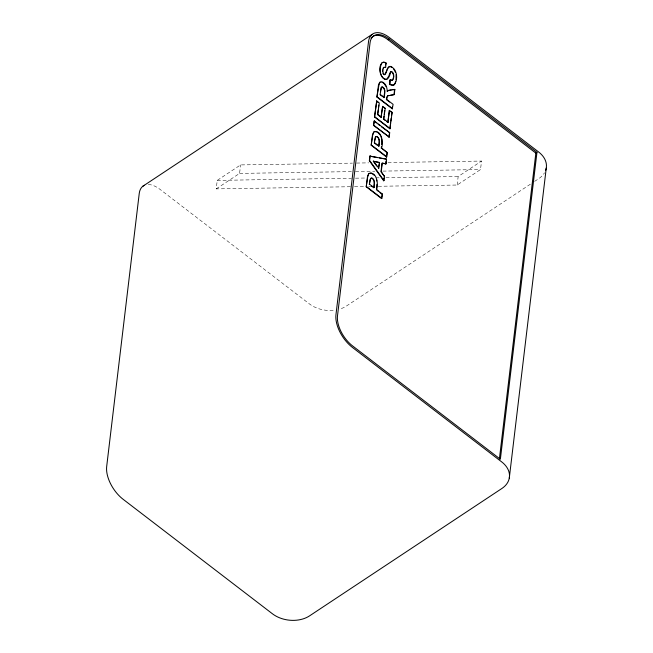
<?xml version="1.0" encoding="UTF-8"?>
<svg xmlns="http://www.w3.org/2000/svg" width="653" height="653" viewBox="0 0 653 653"><rect width="100%" height="100%" fill="white"/><g stroke="black" fill="none" stroke-linecap="round" stroke-linejoin="round"><path stroke-width="0.49" stroke-dasharray="3.27 2.45" d="M350.416 186.734L216.225 188.88L217.237 180.391L240.598 164.915L352.424 163.128M216.225 188.88L239.586 173.404L240.598 164.915M457.157 185.028L458.169 176.539L481.53 161.062L480.518 169.551L457.157 185.028L377.858 186.293M530.375 184.195L346.539 305.963A26.365 18.708 6.8 0 1 339.601 309.138M534.611 181.387L538.847 178.587A26.365 18.708 6.8 0 0 544.496 172.808M356.489 163.062L368.684 162.866M388.004 162.556L481.53 161.062M239.586 173.404L351.404 171.617M355.477 171.551L374.789 171.241M382.919 171.11L480.518 169.551M217.237 180.391L351.428 178.245M355.493 178.179L365.656 178.016M375.826 177.853L379.891 177.787M385.988 177.689L458.169 176.539M354.481 186.668L364.643 186.505M368.708 186.44L370.741 186.407M148.272 184.521A26.365 14.252 56.5 0 1 160.091 189.419L309.383 303.898A26.365 18.708 6.8 0 0 334.793 310.167"/><path stroke-width="0.98" d="M382.625 71.585L382.691 69.798M394.257 84.751L392.11 85.404L389.735 84.523L389.939 80.09L392.641 80.082C394.461 77.65 394.298 73.136 391.596 71.389L390.421 71.92L388.91 75.577M389.735 84.523L390.225 79.903M396.061 79.739L396.061 74.646M385.605 64.925L386.045 62.966L384.07 62.092L382.119 62.696M383.009 68.304L383.531 67.463L385.662 67.39L386.045 62.966M376.903 184.358L376.422 188.872M381.687 144.582L381.776 139.473M366.219 186.791L367.778 176.457L368.929 173.437C376.805 171.086 378.618 184.211 376.593 189.623L382.397 194.063L381.597 198.577L366.219 186.791L367.492 176.645L368.643 173.625L371.206 173.053L374.185 175.2M384.544 176.041L383.711 180.808L369.337 160.687L369.876 156.116L386.56 159.144L385.996 163.846L381.997 163.226L380.977 171.78L384.258 176.228L381.262 171.592L382.283 163.038L385.996 163.846M371.173 145.26L372.447 135.114L373.598 132.094C381.532 128.984 383.703 142.705 381.548 148.084L387.066 152.72L386.543 157.047L371.173 145.26L372.732 134.926L373.875 131.906M373.532 125.449L374.332 120.936L389.71 132.722L389.196 137.048L373.532 125.449L374.332 120.936M386.445 121.417L387.841 122.486L389.27 110.537L392.143 112.332L389.914 128.796L374.544 117.009L376.716 100.954L379.32 102.945L377.654 114.683L381.066 117.295L382.634 106.366L385.221 108.349L383.654 119.279L385.05 120.348M387.539 96.015L386.674 99.411L393.098 104.333L392.298 108.839L376.92 97.052L378.462 85.078L380.038 82.147M383.997 180.62L369.614 160.499L370.161 155.928M374.544 117.009L376.716 100.954M376.92 97.052L379.295 83.102M377.777 113.72L378.234 109.867M378.462 107.949L378.805 105.06M371.516 186.129L373.981 187.615C374.332 184.456 375.548 179.657 371.916 177.902L370.063 179.346L369.337 184.464L370.7 178.383M377.197 145.162L374.291 142.925L375.655 136.844M380.438 91.355L381.197 87.469L382.552 86.873C386.503 88.906 384.299 94.163 384.225 97.526L380.038 94.726L381.474 87.282M381.066 117.295L382.634 106.366M383.94 97.713C384.013 94.35 386.217 89.094 382.266 87.069L381.662 87.078M373.704 187.803C374.047 184.644 375.271 179.844 371.63 178.089L370.953 178.13M375.899 136.599L376.585 136.559C380.217 138.314 379.001 143.113 378.65 146.272L378.936 146.084C379.287 142.925 380.503 138.118 376.871 136.371L375.369 137.032L374.536 140.844M383.654 119.279L384.005 116.348M384.242 114.397L384.707 110.488M389.604 102.056L386.396 99.599L386.69 97.468M379.524 162.442L378.544 168.466L379.524 162.442L373.19 161.201M381.262 148.28L381.491 146.394M387.841 122.486L389.547 110.349M381.597 198.577L382.397 194.063M383.711 180.808L384.037 178.057M385.711 164.034L386.045 161.218M388.91 137.236L389.319 133.775M389.914 128.796L390.6 123.05M390.829 121.14L391.171 118.266M391.514 115.393L392.143 112.332M392.298 108.839L392.502 107.108M394.077 93.91L394.485 90.457M386.543 157.047L387.343 152.533L381.548 148.084M390.257 95.33L394.257 94.579L394.869 89.412L388.486 90.457M499.382 458.953L535.852 153.104L536.962 152.369L389.196 39.066A24.202 13.084 56.5 0 0 370.047 42.861L337.495 315.856A24.202 13.084 56.5 0 0 352.604 345.927L500.369 459.23L536.962 152.369M509.291 478.061L546.243 168.172M395.751 81.584L394.706 84.18M388.568 76.385L386.813 79.282M381.711 63.227C379.124 68.271 379.54 78.393 386.323 79.446M390.698 71.732C387.025 90.408 374.308 70.034 382.405 62.508M386.927 96.677L388.004 95.681M387.98 90.791L387.205 91.6C387.351 87.624 385.556 82.319 381.066 81.739L379.76 82.335M393.971 84.939C398.526 79.846 397.285 68.345 390.07 66.312L388.225 67.479L385.727 73.463L384.576 74.63C382.176 73.283 382.617 69.332 383.817 67.275L385.662 67.39M142.827 186.252L372.112 34.38M371.018 38.119A24.202 13.084 56.5 0 1 388.086 39.8L389.196 39.066M394.869 89.412L392.935 89.755M385.221 108.349L382.993 107.043M389.71 132.722L381.336 126.706M386.56 159.144L379.524 158.01M376.593 189.623L378.487 191.476M387.694 90.979L388.772 90.269M387.727 95.869L394.257 94.579M389.596 90.138L391.278 89.91M374.716 131.433L376.977 131.898M393.392 85.151L390.021 84.335M382.911 62.321L383.784 62.28M390.845 71.585L391.31 71.577C394.012 73.324 394.175 77.838 392.363 80.27L389.939 80.09M369.876 156.116L377.597 157.634M374.055 161.405L379.246 162.63M383.768 74.589L384.772 74.662L385.45 73.65L387.147 69.161L388.78 66.843L390.967 66.712L392.331 67.52M382.005 82.098L384.135 83.576L386.005 86.457M384.731 62.549L385.76 63.153M388.086 39.8L535.852 153.104M380.324 94.538L384.225 97.526M377.205 96.864L392.575 108.651M389.27 110.537L391.857 112.52M376.438 101.142L378.389 102.635M377.94 114.495L381.352 117.107M383.94 119.091L388.127 122.299M374.83 116.822L390.2 128.608M374.055 121.123L376.479 122.984M378.095 124.225L379.711 125.466M373.818 125.262L389.196 137.048M374.577 142.738L378.936 146.084M371.459 145.064L386.829 156.859M369.622 184.277L373.981 187.615M379.932 192.586L382.111 194.251M366.504 186.603L381.874 198.39M377.858 132.486L380.152 135.032M373.467 161.013L378.83 168.278M373.785 162.009L376.757 166.05M393.579 68.761L395.547 72.45M382.895 73.177L383.246 74.009M380.919 136.501L381.45 138.012M376.503 179.542L376.822 181.003M545.59 170.539A26.365 18.708 6.8 0 0 538.676 152.027L389.376 37.547A26.365 14.252 56.5 0 0 368.512 41.686L335.96 314.681A26.365 14.252 56.5 0 0 352.424 347.437L501.724 461.916A26.365 18.708 6.8 0 1 501.896 488.477L309.587 615.852A26.365 18.708 6.8 0 1 272.432 613.787L123.139 499.308A26.365 14.252 56.5 0 1 106.676 466.56L139.228 193.557A26.365 14.252 56.5 0 1 144.419 185.289"/></g></svg>
